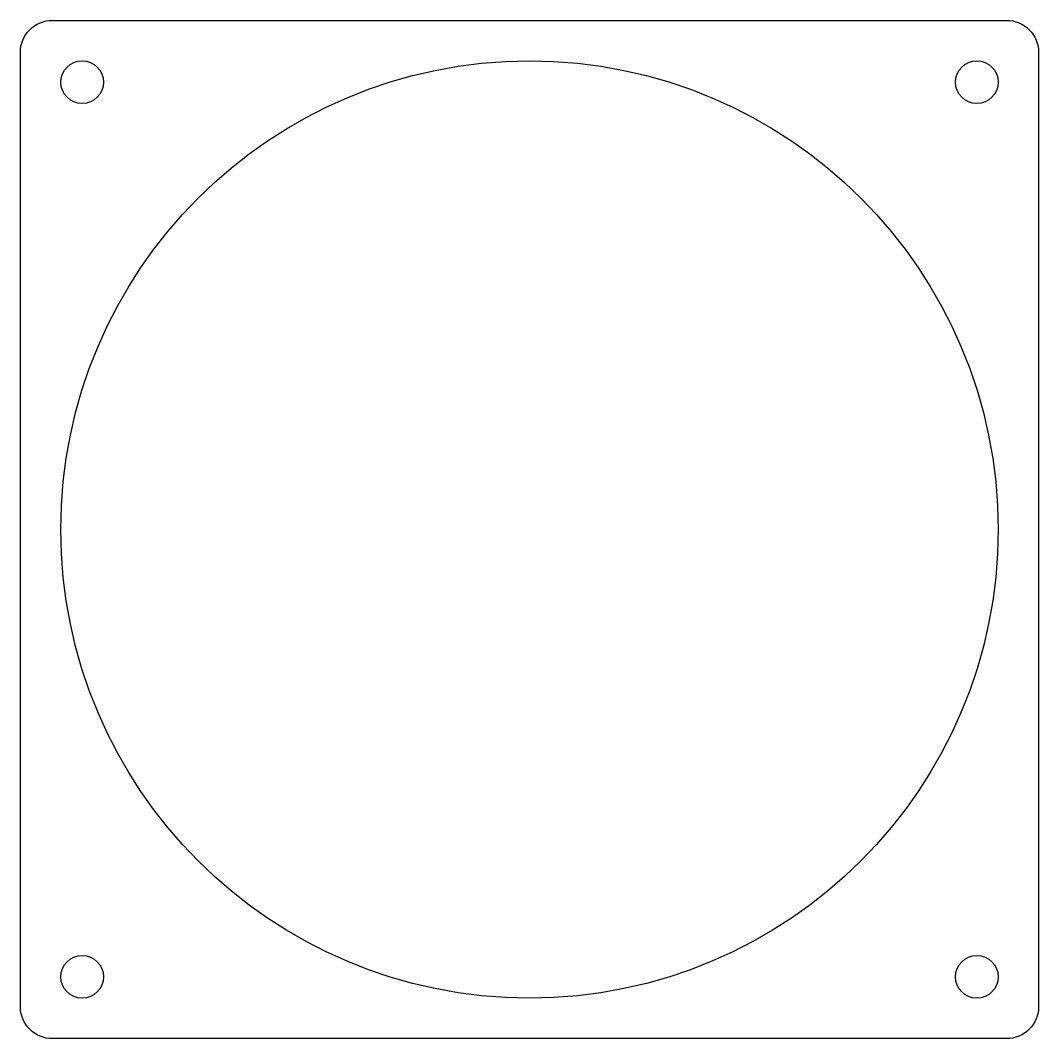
# Model space of a CAD drawing. Header units: millimetres. Extents: x 0 to 120, y 0 to 120.
import ezdxf

# ---------------------------------------------------------------- set-up
doc = ezdxf.new("R2010")
doc.units = ezdxf.units.MM
doc.layers.get('0').update_dxf_attribs({"linetype": 'CONTINUOUS'})

msp = doc.modelspace()

# ---------------------------------------------------------------- linework, layer by layer
msp.add_lwpolyline([(0.25, 4), (0.25, 116, -0.414214), (4, 119.75), (116, 119.75, -0.414214), (119.75, 116), (119.75, 4, -0.414214), (116, 0.25), (4, 0.25, -0.414214)], format="xyb", close=True)
msp.add_lwpolyline([(0.25, 4), (0.25, 116, -0.414214), (4, 119.75), (116, 119.75, -0.414214), (119.75, 116), (119.75, 4, -0.414214), (116, 0.25), (4, 0.25, -0.414214)], format="xyb", close=True)
for centre, radius in [((7.5, 112.5), 2.5), ((60, 60), 55), ((112.5, 112.5), 2.5), ((7.5, 7.5), 2.5), ((112.5, 7.5), 2.5)]:
    msp.add_circle(centre, radius)

doc.saveas('drawing.dxf')
